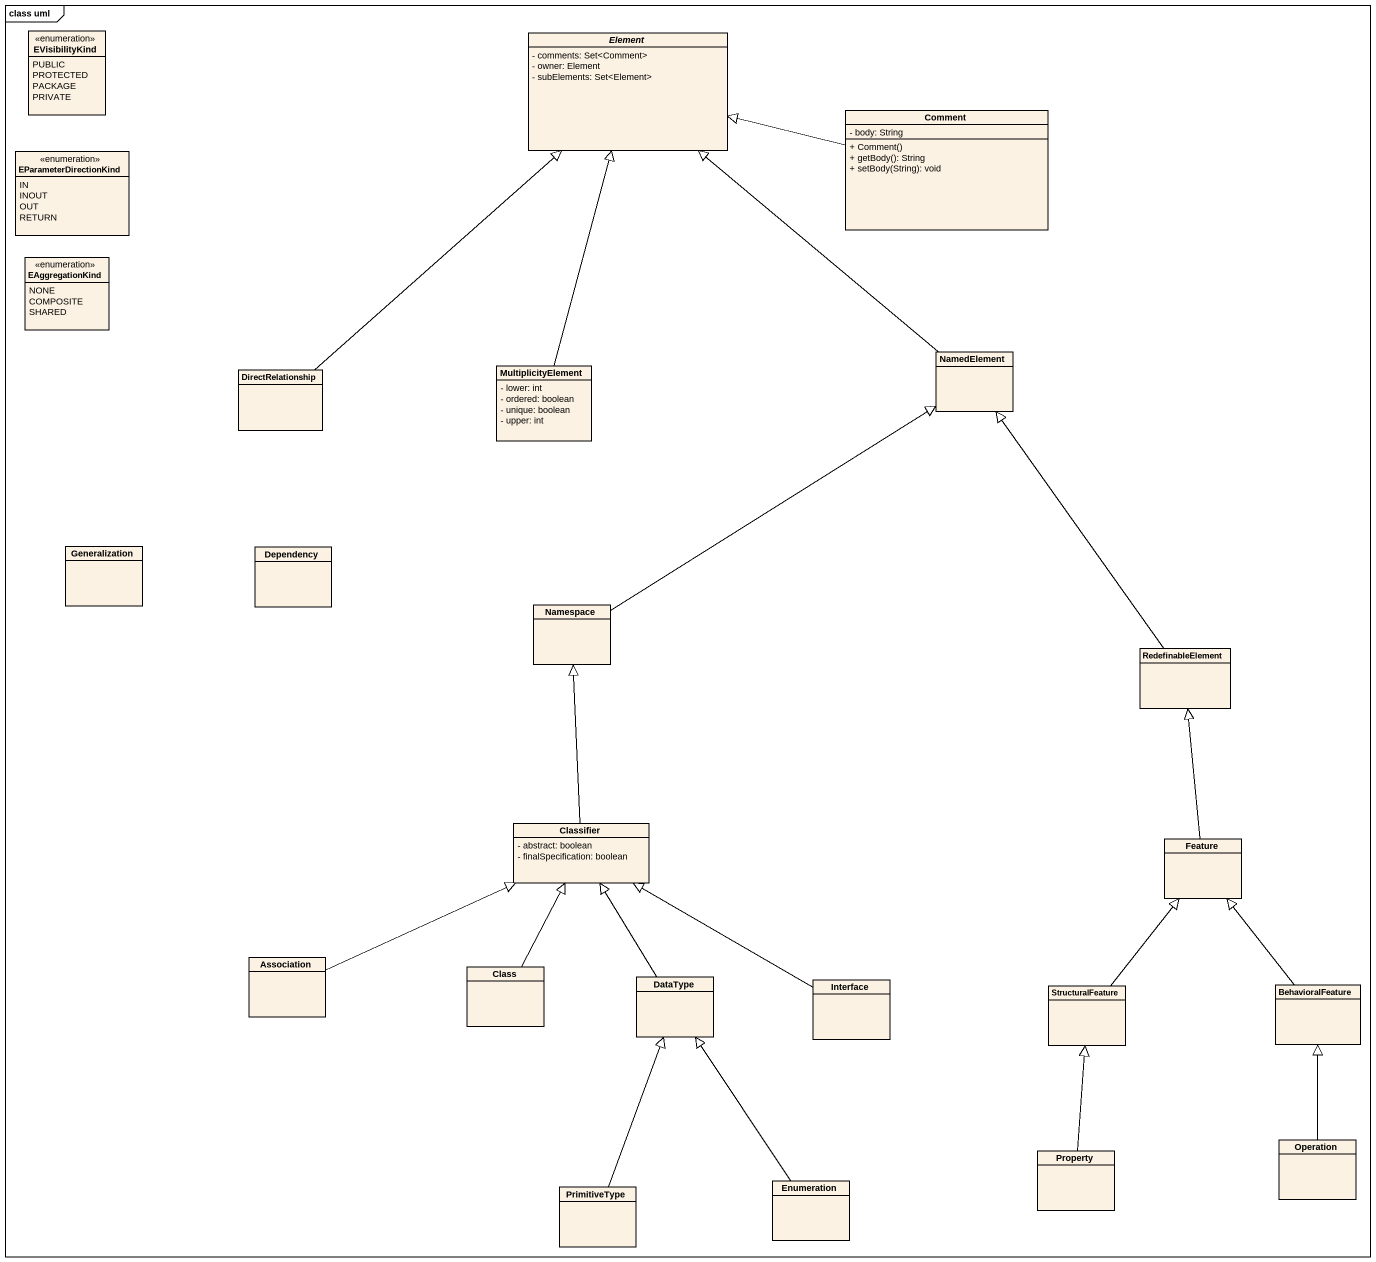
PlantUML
@startuml
mainframe class uml
hide circle
hide empty members
skinparam classAttributeIconSize 0
enum EVisibilityKind {
  PUBLIC
  PROTECTED
  PACKAGE
  PRIVATE
}
abstract class Element {
  - comments: Set<Comment>
  - owner: Element
  - subElements: Set<Element>
}
class Comment {
  - body: String
  + Comment()
  + getBody(): String
  + setBody(String): void
}
enum EParameterDirectionKind {
  IN
  INOUT
  OUT
  RETURN
}
enum EAggregationKind {
  NONE
  COMPOSITE
  SHARED
}
class DirectRelationship
class MultiplicityElement {
  - lower: int
  - ordered: boolean
  - unique: boolean
  - upper: int
}
class NamedElement
class Generalization
class Dependency
class "Namespace" as Namespace_
class RedefinableElement
class Classifier {
  - abstract: boolean
  - finalSpecification: boolean
}
class Feature
class Association
class "Class" as Class_
class DataType
class "Interface" as Interface_
class StructuralFeature
class BehavioralFeature
class Operation
class Enumeration
class Property
class PrimitiveType
Comment -left-|> Element
DirectRelationship -up-|> Element
MultiplicityElement -up-|> Element
NamedElement -up-|> Element
Namespace_ -up-|> NamedElement
RedefinableElement -up-|> NamedElement
Classifier -up-|> Namespace_
Feature -up-|> RedefinableElement
Association -right-|> Classifier
Class_ -up-|> Classifier
DataType -up-|> Classifier
Interface_ -left-|> Classifier
StructuralFeature -up-|> Feature
BehavioralFeature -up-|> Feature
Operation -up-|> BehavioralFeature
Enumeration -up-|> DataType
Property -up-|> StructuralFeature
PrimitiveType -up-|> DataType
@enduml
